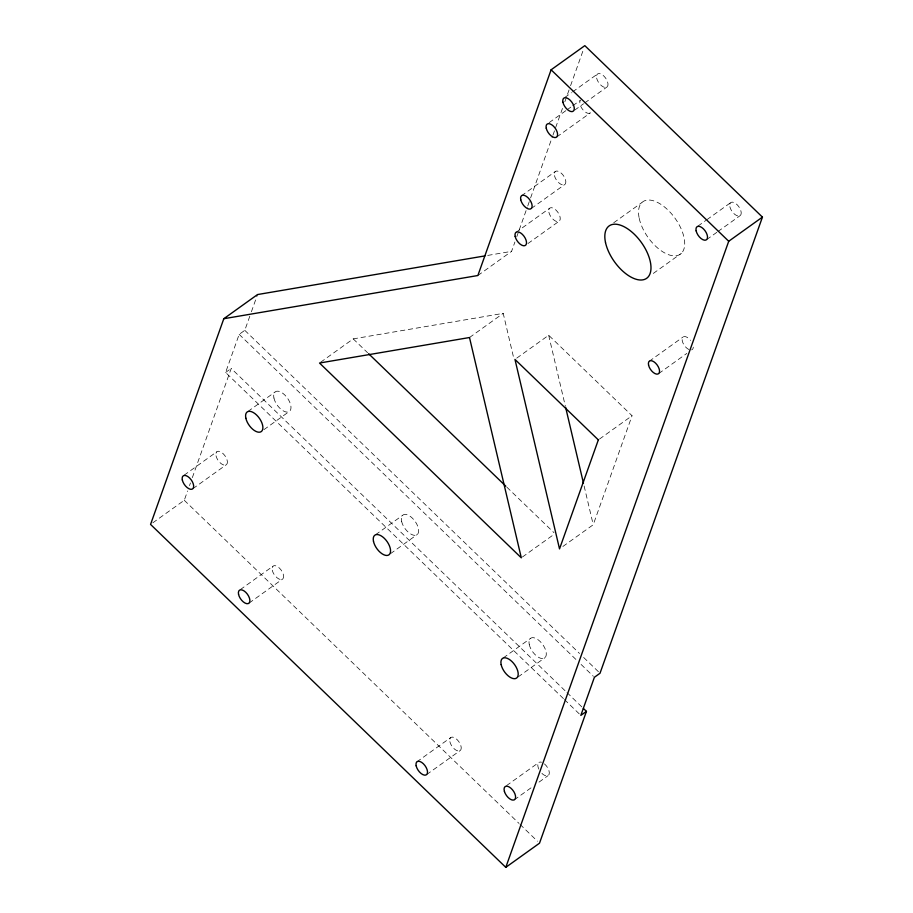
<?xml version="1.0" encoding="UTF-8"?>
<svg xmlns="http://www.w3.org/2000/svg" width="913" height="913" viewBox="0 0 913 913"><rect width="100%" height="100%" fill="white"/><g stroke="black" fill="none" stroke-linecap="round" stroke-linejoin="round"><path stroke-width="0.68" stroke-dasharray="4.57 3.42" d="M563.424 698.582L225.602 372.458L239.172 334.363L244.787 330.335L250.915 313.113M152.813 522.818L184.278 500.278L187.599 490.954M189.493 485.625L190.44 482.966M192.335 477.636L231.217 368.441L565.969 691.598M251.395 311.79L257.523 294.557M477.864 275.521L511.577 251.36L514.909 242.013M516.804 236.672L518.71 231.331M519.189 229.996L527.269 207.285M527.748 205.95L530.122 199.262M530.601 197.927L552.479 136.482M552.958 135.147L562.465 108.43M564.85 101.754L570.077 87.055M570.557 85.719L583.396 49.656M562.887 546.476L593.233 524.747L632.047 415.735L548.679 335.254L516.085 358.604M564.713 97.52L571.458 92.681M572.577 91.882L597.296 74.17M549.135 122.65L565.992 110.576M567.121 109.777L571.618 106.559M572.736 105.748L580.6 100.11A8.057 4.143 54.4 0 0 583.247 110.176A8.057 4.143 54.4 0 0 591.099 111.808M574.608 110.176L583.601 103.74M584.719 102.929L607.202 86.838M225.602 372.458L231.217 368.441M556.793 136.927L590.506 112.778M521.414 195.816L555.127 171.667M247.948 411.455L274.916 392.134M531.309 208.484L565.021 184.335M320.646 362.221L353.228 338.883L503.211 313.376L513.642 357.713M515.811 232.484L549.523 208.324M184.084 475.228L216.678 451.878M263.914 429.658L289.763 411.135M527.965 243.531L559.429 220.992M192.86 488.695L226.572 464.546M613.73 222.749L641.828 202.618M469.499 337.525L503.211 313.376M697.92 226.116L705.783 220.478M706.913 219.668L730.514 202.766M653.32 273.409L681.418 253.278M706.696 239.583L716.808 232.336M717.926 231.525L740.409 215.434M240.324 589.604L272.907 566.254M249.089 603.071L282.802 578.922M375.597 534.698L402.576 515.377M649.189 361.297L682.901 337.137M390.444 553.7L417.424 534.379M658.752 373.531L686.85 353.399M599.453 439.085L632.047 415.735M522.419 557.01L553.883 534.47M503.257 657.931L530.236 638.609M518.105 676.932L545.084 657.611M416.807 761.876L450.52 737.715M426.702 774.532L460.414 750.383M506.498 785.637L539.081 762.298M514.293 799.834L533.397 786.15M539.024 782.121L548.005 775.685M487.713 255.423L511.577 251.36M353.228 338.883L367.574 352.726M506.875 487.2L553.986 532.678M244.787 330.335L579.538 653.491M583.635 657.451L600.012 673.258M239.172 334.363L576.993 660.487M581.079 664.436L593.37 676.293M566.996 692.579L582.346 707.404M564.451 699.575L579.801 714.4M184.278 500.278L519.029 823.435M520.045 824.416L537.449 841.215M548.679 335.254L565.261 405.794M584.126 486.013L593.233 524.747M689.03 349.588A7.783 3.994 54.4 0 1 682.171 338.689A7.783 3.994 54.4 0 1 690.559 340.423M693.264 347.134A7.783 3.994 54.4 0 1 691.563 349.896M544.49 763.93A8.057 4.143 54.4 0 1 549.078 774.418A8.057 4.143 54.4 0 1 541.158 772.626M538.853 769.168A8.057 4.143 54.4 0 1 541.512 762.207M639.214 218.333A32.229 16.56 54.4 0 0 677.663 255.457A32.229 16.56 54.4 0 0 667.996 210.058A32.229 16.56 54.4 0 0 639.214 218.333M596.645 78.096A8.057 4.143 54.4 0 0 606.255 87.374A8.057 4.143 54.4 0 0 603.847 76.03A8.057 4.143 54.4 0 0 596.645 78.096M729.852 206.692A8.057 4.143 54.4 0 0 739.473 215.97A8.057 4.143 54.4 0 0 737.053 204.626A8.057 4.143 54.4 0 0 729.852 206.692M554.465 175.593A8.057 4.143 54.4 0 0 564.086 184.871A8.057 4.143 54.4 0 0 561.666 173.527A8.057 4.143 54.4 0 0 554.465 175.593M548.873 212.261A8.057 4.143 54.4 0 0 558.482 221.539A8.057 4.143 54.4 0 0 556.074 210.184A8.057 4.143 54.4 0 0 548.873 212.261M273.934 398.034A12.086 6.208 54.4 0 0 288.348 411.946A12.086 6.208 54.4 0 0 284.73 394.93A12.086 6.208 54.4 0 0 273.934 398.034M529.255 644.51A12.086 6.208 54.4 0 0 543.669 658.421A12.086 6.208 54.4 0 0 540.04 641.405A12.086 6.208 54.4 0 0 529.255 644.51M401.594 521.266A12.086 6.208 54.4 0 0 416.008 535.189A12.086 6.208 54.4 0 0 412.391 518.162A12.086 6.208 54.4 0 0 401.594 521.266M272.257 570.18A8.057 4.143 54.4 0 0 281.866 579.47A8.057 4.143 54.4 0 0 279.446 568.114A8.057 4.143 54.4 0 0 272.257 570.18M449.869 741.641A8.057 4.143 54.4 0 0 459.479 750.931A8.057 4.143 54.4 0 0 457.059 739.576A8.057 4.143 54.4 0 0 449.869 741.641M216.027 455.804A8.057 4.143 54.4 0 0 225.637 465.094A8.057 4.143 54.4 0 0 223.217 453.738A8.057 4.143 54.4 0 0 216.027 455.804"/><path stroke-width="1.37" d="M484.906 255.902L257.523 294.557L223.811 318.717L150.565 524.427L505.791 867.35L539.503 843.201L586.443 711.364L583.373 708.397M586.443 711.364L580.828 715.393L594.397 677.286L600.012 673.258L762.435 217.111L584.822 45.65L551.11 69.799L477.864 275.521L223.811 318.717M505.791 867.35L728.722 241.26L762.435 217.111M551.11 69.799L728.722 241.26M368.601 353.708L505.848 486.207M565.592 407.175L583.475 483.251M598.335 439.895L559.521 548.896L514.966 359.414L598.335 439.895M469.499 337.525L319.516 363.032L521.3 557.82L469.499 337.525M605.502 242.481A32.229 16.56 54.4 0 0 643.95 279.606A32.229 16.56 54.4 0 0 634.284 234.219A32.229 16.56 54.4 0 0 605.502 242.481M501.157 664.63A12.086 6.208 54.4 0 0 515.571 678.553A12.086 6.208 54.4 0 0 511.953 661.537A12.086 6.208 54.4 0 0 501.157 664.63M373.497 541.398A12.086 6.208 54.4 0 0 387.922 555.321A12.086 6.208 54.4 0 0 384.293 538.293A12.086 6.208 54.4 0 0 373.497 541.398M245.837 418.154A12.086 6.208 54.4 0 0 260.262 432.077A12.086 6.208 54.4 0 0 256.633 415.061A12.086 6.208 54.4 0 0 245.837 418.154M504.433 791.503A8.057 4.143 54.4 0 0 514.293 799.834A8.057 4.143 54.4 0 0 510.778 788.079A8.057 4.143 54.4 0 0 504.433 791.503M182.315 479.964A8.057 4.143 54.4 0 0 191.924 489.242A8.057 4.143 54.4 0 0 189.505 477.898A8.057 4.143 54.4 0 0 182.315 479.964M238.544 594.34A8.057 4.143 54.4 0 0 248.153 603.619A8.057 4.143 54.4 0 0 245.734 592.275A8.057 4.143 54.4 0 0 238.544 594.34M416.157 765.802A8.057 4.143 54.4 0 0 425.766 775.08A8.057 4.143 54.4 0 0 423.347 763.736A8.057 4.143 54.4 0 0 416.157 765.802M696.14 230.841A8.057 4.143 54.4 0 0 705.76 240.13A8.057 4.143 54.4 0 0 703.341 228.775A8.057 4.143 54.4 0 0 696.14 230.841M562.933 102.245A8.057 4.143 54.4 0 0 572.542 111.534A8.057 4.143 54.4 0 0 570.123 100.179A8.057 4.143 54.4 0 0 562.933 102.245M546.236 128.197A8.057 4.143 54.4 0 0 555.846 137.475A8.057 4.143 54.4 0 0 553.426 126.131A8.057 4.143 54.4 0 0 546.236 128.197M520.752 199.742A8.057 4.143 54.4 0 0 530.373 209.031A8.057 4.143 54.4 0 0 527.954 197.676A8.057 4.143 54.4 0 0 520.752 199.742M648.561 365.086A7.783 3.994 54.4 0 0 657.851 374.056A7.783 3.994 54.4 0 0 655.511 363.089A7.783 3.994 54.4 0 0 648.561 365.086M515.16 236.41A8.057 4.143 54.4 0 0 524.77 245.688A8.057 4.143 54.4 0 0 522.362 234.344A8.057 4.143 54.4 0 0 515.16 236.41"/></g></svg>
